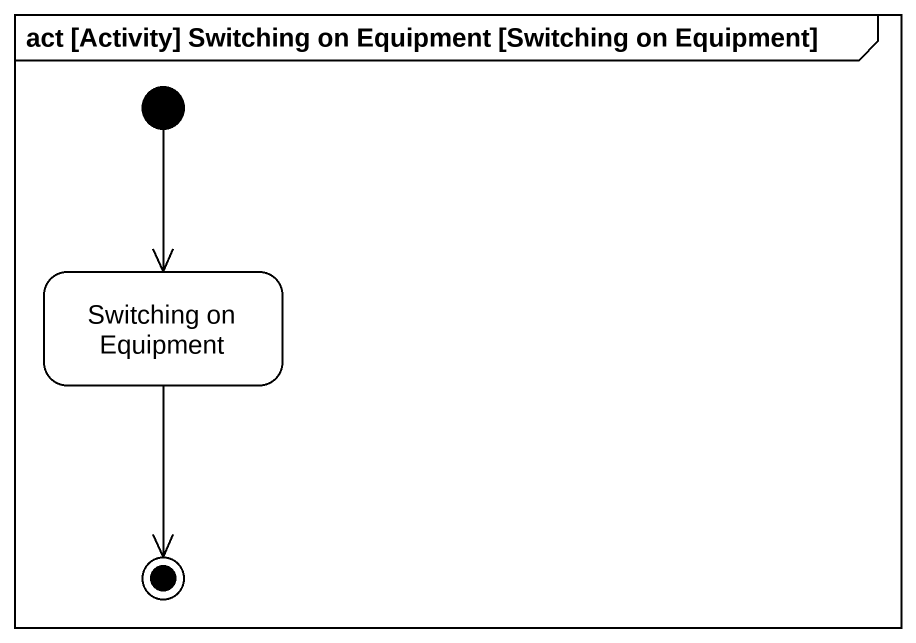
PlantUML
@startuml
mainframe act [Activity] Switching on Equipment [Switching on Equipment]
hide empty description
state "Switching on Equipment" as Switching_on_Equipment
[*] --> Switching_on_Equipment
Switching_on_Equipment --> [*]
@enduml
